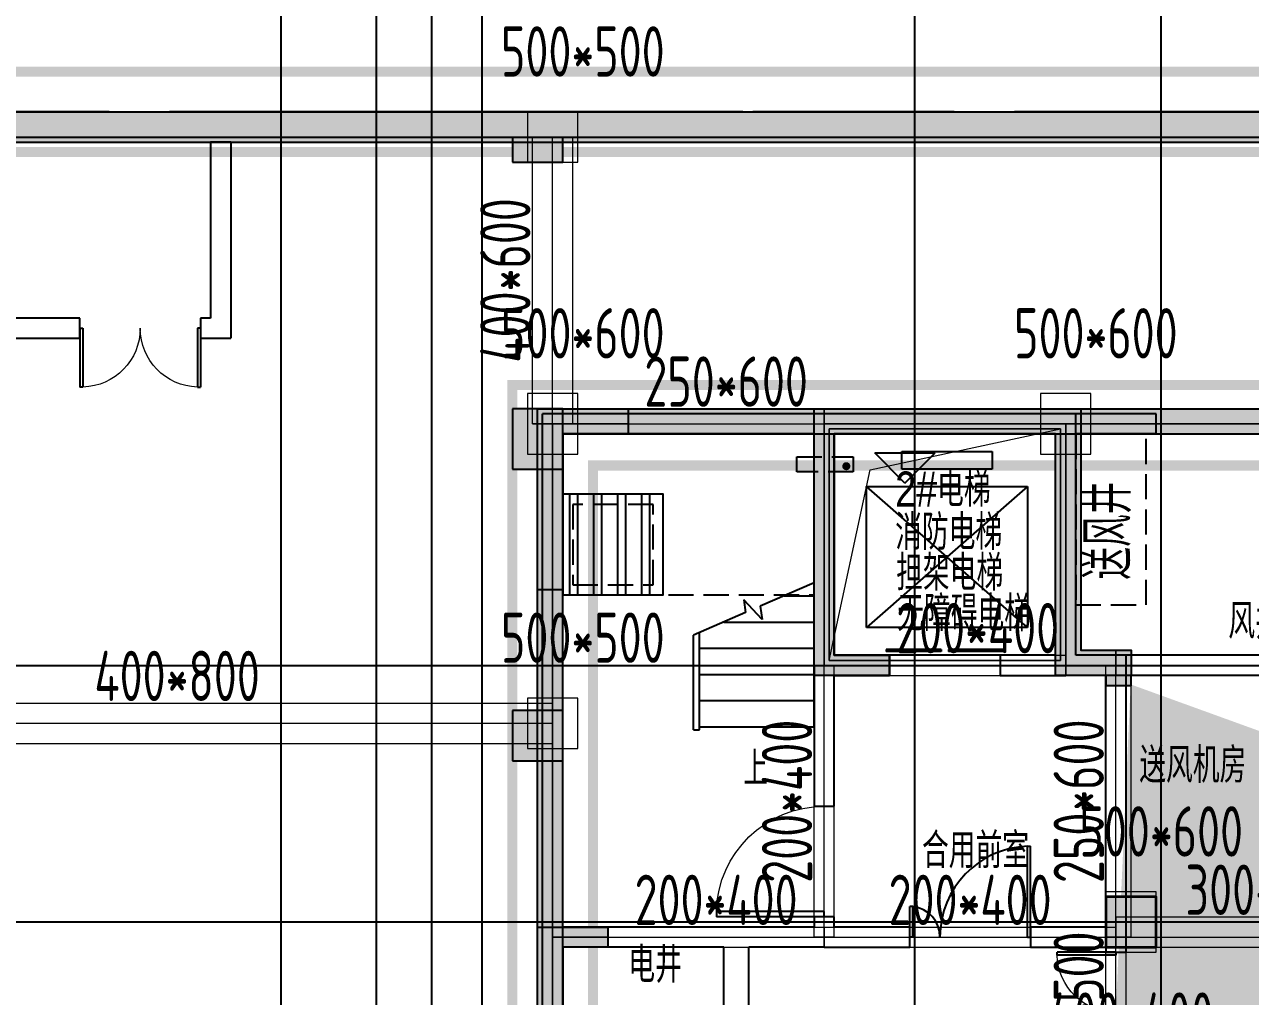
# Model space of a CAD drawing. Extents: x 369444 to 684549, y -549309 to 575337.
# Drawn here: x 486624 to 498811, y 461967 to 471625 of the extents above; entities that cross this region are included whole.
import ezdxf

# ---------------------------------------------------------------- set-up
doc = ezdxf.new("R2010")
doc.units = 0
doc.header["$LTSCALE"] = 1000
doc.header["$MEASUREMENT"] = 0
doc.linetypes.add('__DASH', pattern=[0.35, 0.25, -0.1])
doc.linetypes.add('DASH', pattern=[0.35, 0.25, -0.1])
for name, color, linetype, lineweight, true_color in [('-1-0-1', 7, 'Continuous', 0, 0xc0c0c0), ('-1-1-2', 7, 'Continuous', 0, 0xc0c0c0), ('-2-0-1', 1, 'Continuous', 0, 0xff0000), ('-2-1-2', 9, 'Continuous', 0, 0x808080), ('1-6-1', 7, 'Continuous', 0, 0x55ff55), ('1-6-2', 7, 'Continuous', 0, 0x55ff55), ('11-6-1', 2, 'Continuous', 0, 0xffff00), ('11-6-2', 2, 'Continuous', 0, 0xffff00), ('11-6-5', 2, 'Continuous', 0, 0xffff00), ('12-6-1', 4, 'Continuous', 0, 0x00ffff), ('12-6-2', 4, 'Continuous', 0, 0x00ffff), ('12-6-5', 4, 'Continuous', 0, 0x00ffff), ('22-0-1', 7, 'Continuous', 0, 0x969696), ('22-0-2', 7, 'Continuous', 0, 0x969696)]:
    doc.layers.add(name, color=color, linetype=linetype, lineweight=lineweight, true_color=true_color)
for name, color, linetype in [('A-WALL-HATCH', 8, 'Continuous'), ('COLUMN', 9, 'Continuous'), ('DIM_ELEV', 3, 'Continuous'), ('DIM_IDEN', 3, 'Continuous'), ('DIM_LEAD', 3, 'Continuous'), ('DIM_SYMB', 3, 'Continuous'), ('DOTE', 1, 'Continuous'), ('EVTR', 2, 'Continuous'), ('HS-A-轮廓线-地下室', 3, 'DASH'), ('K-1看线', 123, 'Continuous'), ('PUB_HATCH', 8, 'Continuous'), ('STAIR', 2, 'Continuous'), ('WALL', 9, 'Continuous'), ('WINDOW', 4, 'Continuous'), ('二期轮廓线', 8, 'DASH'), ('填充', 8, 'Continuous'), ('房间名称', 72, 'Continuous'), ('洞口上空图层', 211, 'Continuous'), ('砼墙', 151, 'Continuous'), ('防火分区线', 7, 'Continuous'), ('集水坑图层', 125, 'Continuous')]:
    doc.layers.add(name, color=color, linetype=linetype)
doc.layers.add('柱', color=2, linetype='Continuous', lineweight=35)
doc.styles.add('_TCH_DIM', font='SIMPLEX', dxfattribs={"bigfont": 'GBCBIG'})
doc.styles.add('HNSJY', font='hnsjy-07.shx', dxfattribs={"width": 0.8, "bigfont": 'hnsjy-hz.shx'})
doc.styles.add('yjkcad', font='yjkeng.shx', dxfattribs={"width": 0.7, "height": 250, "bigfont": 'yjkchn.shx'})

# ---------------------------------------------------------------- blocks, each defined once
blk = doc.blocks.new('$DORLIB2D$00000127')
at = {"color": 0}
for points in [[(-0.533, 0.795), (-0.533, 0.69)], [(-0.033, 0.795), (-0.533, 0.795)], [(-0.033, 0.795), (-0.033, 0.69)], [(0.533, 0.795), (0.033, 0.795)], [(0.033, 0.795), (0.033, 0.69)], [(0.533, 0.795), (0.533, 0.69)], [(-0.033, 0.69), (-0.533, 0.69)], [(0.533, 0.69), (0.033, 0.69)], [(0.5, 0.5), (-0.5, 0.5)]]:
    blk.add_lwpolyline(points, dxfattribs=at)
blk = doc.blocks.new('$DorLib2D$00000225')
at = {"color": 0}
for p, q in [((0.475, -0.001), (0.475, 0.752)), ((0.475, 0.752), (0.5, 0.752)), ((0.5, -0.001), (0.5, 0.752)), ((-0.5, 0), (-0.5, 0.252)), ((-0.475, 0.252), (-0.5, 0.252)), ((-0.475, 0), (-0.475, 0.252)), ((-0.475, 0), (-0.5, 0)), ((0.475, -0.001), (0.5, -0.001))]:
    blk.add_line(p, q, dxfattribs=at)
for centre, radius, start, end in [((0.505, -0.002), 0.755, 92.2493, 179.7238), ((-0.501, 0.003), 0.251, 359.7899, 84.0974)]:
    blk.add_arc(centre, radius, start, end, dxfattribs=at)
blk = doc.blocks.new('$DorLib2D$00000001')
for p, q in [((0.45, 0.975), (0.5, 0.975)), ((0.45, 0), (0.45, 0.975)), ((0.5, 0), (0.5, 0.975)), ((0.5, 0), (0.45, 0))]:
    blk.add_line(p, q)
at = {"lineweight": 13}
blk.add_arc((0.475, 0), 0.975, 91.4693, 180, dxfattribs=at)
blk = doc.blocks.new('$DorLib2D$00000002')
for p, q in [((-0.5, 0), (-0.5, 0.4875)), ((-0.475, 0.4875), (-0.5, 0.4875)), ((-0.475, 0), (-0.475, 0.4875)), ((0.475, 0), (0.475, 0.4875)), ((0.475, 0.4875), (0.5, 0.4875)), ((0.5, 0), (0.5, 0.4875)), ((-0.5, 0), (-0.475, 0)), ((0.5, 0), (0.475, 0))]:
    blk.add_line(p, q)
at = {"lineweight": 13}
for centre, start, end in [((-0.4875, 0), 0, 88.53072), ((0.4875, 0), 91.46928, 180)]:
    blk.add_arc(centre, 0.4875, start, end, dxfattribs=at)

msp = doc.modelspace()

# ---------------------------------------------------------------- hatches: boundary and pattern name
at = {"layer": 'A-WALL-HATCH'}
for points in [[(491974.6, 470256.6), (491974.6, 470756.6), (491474.6, 470756.6), (491474.6, 470256.6)], [(491974.6, 467207), (491974.6, 467807), (491474.6, 467807), (491474.6, 467207)], [(491974.6, 464307), (491974.6, 464807), (491474.6, 464807), (491474.6, 464307)], [(497874.7, 462457), (497873.3, 462957), (497373.3, 462957), (497374.7, 462457)]]:
    msp.add_hatch(color=256, dxfattribs=at).paths.add_polyline_path(points)
at = {"layer": 'PUB_HATCH', "linetype": 'ByBlock'}
for points in [[(491474.6, 470507), (491474.6, 470756.6), (491724.6, 470756.6), (491724.6, 470757), (478624.5, 470757), (478874.5, 470507)], [(500174.6, 470507), (500174.6, 470756.6), (500424.6, 470756.6), (500424.6, 470757), (491724.6, 470757), (491724.6, 470756.6), (491974.6, 470756.6), (491974.6, 470507)]]:
    msp.add_hatch(color=256, dxfattribs=at).paths.add_polyline_path(points)
at = {"layer": 'PUB_HATCH'}
for points in [[(484428.7, 470517), (484558.7, 470457), (592974.6, 470457), (593274.6, 470757), (484408.7, 470757)], [(491724.6, 467807), (491974.6, 467557), (500174.6, 467557), (500274.6, 467677), (500174.6, 467807)], [(491774.6, 458427), (491974.6, 458407), (491974.6, 467557), (491724.6, 467807), (491724.6, 458557)]]:
    msp.add_hatch(color=256, dxfattribs=at).paths.add_polyline_path(points)
at = {"layer": '填充'}
h = msp.add_hatch(color=8, dxfattribs=at)
h.dxf.hatch_style = 1
h.paths.add_polyline_path([(507274.5, 462457), (507274.5, 462957), (506774.5, 462957), (506774.5, 462457)], flags=17)
h.paths.add_polyline_path([(500674.5, 462457), (500674.5, 462957), (500174.5, 462957), (500174.5, 462457)], flags=17)
h.paths.add_polyline_path([(497874.5, 462457), (497874.5, 462957), (497374.5, 462957), (497374.5, 462457)], flags=17)
h.paths.add_polyline_path([(510074.5, 462457), (510074.5, 462957), (509524.5, 462957), (509524.5, 462457)], flags=17)
h.paths.add_polyline_path([(509524.5, 460757), (509774.5, 460757), (509774.5, 461157), (509374.5, 461157), (509374.5, 460757)], flags=17)
h.paths.add_polyline_path([(497424.5, 460757), (497574.5, 460757), (497574.5, 461157), (497174.5, 461157), (497174.5, 460757)], flags=17)
h.paths.add_polyline_path([(512274.5, 467357), (510074.5, 467357), (510074.5, 465157), (510624.5, 465157), (510624.5, 464957), (509824.5, 464957), (509824.5, 467607), (512474.5, 467607), (512474.5, 464957), (511724.5, 464957), (511724.5, 465157), (512274.5, 465157)])
h.paths.add_polyline_path([(501674.5, 458107), (501124.5, 458107), (501124.5, 458357), (501674.5, 458357), (502074.5, 458357), (502074.5, 458107), (501924.5, 458107), (501924.5, 455207), (500174.5, 455207), (500174.5, 455457), (501674.5, 455457)])
h.paths.add_polyline_path([(514974.5, 467357), (514324.5, 467357), (514324.5, 467607), (515224.5, 467607), (515224.5, 465807), (514974.5, 465807)])
h.paths.add_polyline_path([(492624.5, 467557), (491974.5, 467557), (491974.5, 466007), (491724.5, 466007), (491724.5, 467807), (492624.5, 467807)])
h.paths.add_polyline_path([(507624.5, 450607), (506774.5, 450607), (506074.5, 450607), (506074.5, 450857), (506524.5, 450857), (506524.5, 454057), (506774.5, 454057), (506774.5, 450857), (507624.5, 450857)])
h.paths.add_polyline_path([(500174.5, 450607), (499324.5, 450607), (499324.5, 450857), (500174.5, 450857), (500174.5, 454057), (500424.5, 454057), (500424.5, 450857), (500874.5, 450857), (500874.5, 450607)])
h.paths.add_polyline_path([(505824.5, 458107), (505274.5, 458107), (505274.5, 455457), (506774.5, 455457), (506774.5, 455207), (505024.5, 455207), (505024.5, 458107), (504874.5, 458107), (504874.5, 458357), (505274.5, 458357), (505824.5, 458357)])
h.paths.add_polyline_path([(521349.5, 458907), (520874.5, 458907), (520874.5, 457157), (520624.5, 457157), (520624.5, 458907), (520524.5, 458907), (520524.5, 459157), (520874.5, 459157), (521349.5, 459157)])
h.paths.add_polyline_path([(517574.5, 450607), (517274.5, 450607), (516874.5, 450607), (516874.5, 450857), (517024.5, 450857), (517024.5, 454457), (517274.5, 454457), (517274.5, 450857), (517574.5, 450857)])
h.paths.add_polyline_path([(514174.5, 450607), (513149.5, 450607), (512374.5, 450607), (512374.5, 450857), (513124.5, 450857), (513124.5, 454557), (513424.5, 454557), (513424.5, 450857), (514174.5, 450857)])
h.paths.add_polyline_path([(489924.5, 456557), (489924.5, 455757), (487824.5, 455757), (487824.5, 456007), (489674.5, 456007), (489674.5, 456557)])
h.paths.add_polyline_path([(497624.5, 465157), (496874.5, 465157), (496874.5, 467557), (494674.5, 467557), (494674.5, 465357), (495224.5, 465357), (495224.5, 465157), (494474.5, 465157), (494474.5, 467807), (497124.5, 467807), (497124.5, 465407), (497624.5, 465407)])
h.paths.add_polyline_path([(509524.5, 458107), (509074.5, 458107), (509074.5, 458357), (509774.5, 458357), (509774.5, 455207), (509524.5, 455207)])
h.paths.add_polyline_path([(497874.5, 458107), (497424.5, 458107), (497424.5, 455207), (497174.5, 455207), (497174.5, 458357), (497874.5, 458357)])
h.paths.add_polyline_path([(489674.5, 450607), (489374.5, 450607), (489374.5, 450857), (489674.5, 450857), (489674.5, 454457), (489924.5, 454457), (489924.5, 450857), (490074.5, 450857), (490074.5, 450607)])
h.paths.add_polyline_path([(486074.5, 458907), (485589.5, 458907), (485589.5, 459157), (486074.5, 459157), (486424.5, 459157), (486424.5, 458907), (486324.5, 458907), (486324.5, 457157), (486074.5, 457157)])
h.paths.add_polyline_path([(523874.5, 449607), (523324.5, 449607), (523324.5, 449857), (523574.5, 449857), (523574.5, 454307), (523874.5, 454307)])
h.paths.add_polyline_path([(483624.5, 449607), (483074.5, 449607), (483074.5, 454307), (483374.5, 454307), (483374.5, 449857), (483624.5, 449857)])
h.paths.add_polyline_path([(515374.5, 458907), (514974.5, 458907), (514974.5, 462457), (514574.5, 462457), (514574.5, 462657), (515224.5, 462657), (515224.5, 459157), (515374.5, 459157)])
h.paths.add_polyline_path([(491974.5, 458907), (491574.5, 458907), (491574.5, 459157), (491724.5, 459157), (491724.5, 462657), (492424.5, 462657), (492424.5, 462457), (491974.5, 462457)])
h.paths.add_polyline_path([(520074.5, 450607), (519374.5, 450607), (519374.5, 450857), (520074.5, 450857), (520074.5, 453757), (520324.5, 453757), (520324.5, 450857), (520324.5, 449857), (520924.5, 449857), (520924.5, 449607), (520074.5, 449607)])
h.paths.add_polyline_path([(493824.5, 460257), (493824.5, 456757), (493524.5, 456757), (493524.5, 460257)])
h.paths.add_polyline_path([(487574.5, 450607), (486874.5, 450607), (486874.5, 449607), (486024.5, 449607), (486024.5, 449857), (486624.5, 449857), (486624.5, 450857), (486624.5, 453757), (486874.5, 453757), (486874.5, 450857), (487574.5, 450857)])
h.paths.add_polyline_path([(513424.5, 460257), (513424.5, 456757), (513124.5, 456757), (513124.5, 460257)])
h.paths.add_polyline_path([(509774.5, 450607), (509424.5, 450607), (509424.5, 450857), (509524.5, 450857), (509524.5, 454057), (509774.5, 454057), (509774.5, 450857), (509974.5, 450857), (509974.5, 450607)])
h.paths.add_polyline_path([(497524.5, 450607), (497174.5, 450607), (496974.5, 450607), (496974.5, 450857), (497174.5, 450857), (497174.5, 454057), (497424.5, 454057), (497424.5, 450857), (497524.5, 450857)])
h.paths.add_polyline_path([(523874.5, 455757), (523174.5, 455757), (523174.5, 456007), (523574.5, 456007), (523574.5, 458907), (523199.5, 458907), (523199.5, 459157), (523874.5, 459157)])
h.paths.add_polyline_path([(483774.5, 455757), (483074.5, 455757), (483074.5, 459157), (483759.5, 459157), (483759.5, 458907), (483374.5, 458907), (483374.5, 456007), (483774.5, 456007)])
h.paths.add_polyline_path([(517024.5, 458907), (516974.5, 458907), (516974.5, 459157), (517274.5, 459157), (517674.5, 459157), (517674.5, 458907), (517274.5, 458907), (517274.5, 458057), (517024.5, 458057)])
h.paths.add_polyline_path([(489974.5, 458907), (489924.5, 458907), (489924.5, 458057), (489674.5, 458057), (489674.5, 458907), (489274.5, 458907), (489274.5, 459157), (489674.5, 459157), (489974.5, 459157)])
h.paths.add_polyline_path([(519124.5, 455757), (517024.5, 455757), (517024.5, 456557), (517274.5, 456557), (517274.5, 456007), (519124.5, 456007)])
edge = h.paths.add_edge_path()
edge.add_line((497374.5, 465157), (497374.5, 465057))
edge.add_line((497374.5, 465057), (497624.5, 465057))
edge.add_line((497624.5, 465057), (497624.5, 465157))
edge.add_line((497424.5, 460757), (497424.5, 460007))
edge.add_line((497424.5, 460007), (495374.5, 460007))
edge.add_line((495374.5, 460007), (495374.5, 460257))
edge.add_line((495374.5, 460257), (497174.5, 460257))
edge.add_line((497174.5, 460257), (497174.5, 460757))
edge.add_line((509774.5, 460757), (509774.5, 460257))
edge.add_line((509774.5, 460257), (511574.5, 460257))
edge.add_line((511574.5, 460257), (511574.5, 460007))
edge.add_line((511574.5, 460007), (509524.5, 460007))
edge.add_line((509524.5, 460007), (509524.5, 460757))
h = msp.add_hatch(color=256, dxfattribs=at)
h.dxf.hatch_style = 1
h.paths.add_polyline_path([(497624.5, 465157), (497374.5, 465157), (497374.5, 465057), (497624.5, 465057)])
at = {"layer": '集水坑图层'}
h = msp.add_hatch(dxfattribs=at)
h.set_pattern_fill('ANSI32', color=256, scale=50, angle=45, style=0)
h.set_pattern_definition([(270, (174863.58, 357404.41), (-238.125, -6e-14), []), (270, (174942.96, 357325.04), (-238.125, -6e-14), [])])
h.paths.add_polyline_path([(491974.5, 465957), (491974.5, 466457), (491974.5, 466957), (492974.5, 466957), (492974.5, 465957)])

# ---------------------------------------------------------------- linework, layer by layer
at = {"layer": '-1-0-1', "color": 0}
for p in [(491874.3, 470507.1, -3600), (491874.3, 467656.9, -3600), (492624.3, 467656.9, -3600), (494574.3, 467656.9, -3600), (496974.3, 467656.9, -3600), (491874.3, 466006.9, -3600), (494574.3, 465256.9, -3600), (495224.3, 465256.9, -3600), (496974.3, 465256.9, -3600), (497474.3, 465256.9, -3600), (491874.3, 464682.2, -3600), (491874.3, 462556.9, -3600), (492424.3, 462556.9, -3600), (494574.3, 462556.9, -3600), (497474.3, 462556.9, -3600)]:
    msp.add_point(p, dxfattribs=at)
at = {"layer": '-1-1-2', "color": 0}
for p, q in [((491874.3, 470507.1, -3600), (491874.3, 470507.1)), ((491874.3, 467656.9, -3600), (491874.3, 467656.9)), ((492624.3, 467656.9, -3600), (492624.3, 467656.9)), ((494574.3, 467656.9, -3600), (494574.3, 467656.9)), ((496974.3, 467656.9, -3600), (496974.3, 467656.9)), ((491874.3, 466006.9, -3600), (491874.3, 466006.9)), ((494574.3, 465256.9, -3600), (494574.3, 465256.9)), ((495224.3, 465256.9, -3600), (495224.3, 465256.9)), ((496974.3, 465256.9, -3600), (496974.3, 465256.9)), ((497474.3, 465256.9, -3600), (497474.3, 465256.9)), ((491874.3, 464682.2, -3600), (491874.3, 464682.2)), ((491874.3, 462556.9, -3600), (491874.3, 462556.9)), ((492424.3, 462556.9, -3600), (492424.3, 462556.9)), ((494574.3, 462556.9, -3600), (494574.3, 462556.9)), ((497474.3, 462556.9, -3600), (497474.3, 462556.9))]:
    msp.add_line(p, q, dxfattribs=at)
at = {"layer": '-2-0-1', "color": 0}
for p, q in [((484408.3, 470507.1, -3600), (491874.3, 470507.1, -3600)), ((491874.3, 467656.9, -3600), (491874.3, 470507.1, -3600)), ((491874.3, 470507.1, -3600), (515074.3, 470507.1, -3600)), ((491874.3, 466006.9, -3600), (491874.3, 467656.9, -3600)), ((491874.3, 467656.9, -3600), (492624.3, 467656.9, -3600)), ((492624.3, 467656.9, -3600), (494574.3, 467656.9, -3600)), ((494574.3, 465256.9, -3600), (494574.3, 467656.9, -3600)), ((494574.3, 467656.9, -3600), (496974.3, 467656.9, -3600)), ((496974.3, 467656.9, -3600), (500474.3, 467656.9, -3600)), ((496974.3, 465256.9, -3600), (496974.3, 467656.9, -3600)), ((491874.3, 464682.2, -3600), (491874.3, 466006.9, -3600)), ((494574.3, 465256.9, -3600), (495224.3, 465256.9, -3600)), ((494574.3, 462556.9, -3600), (494574.3, 465256.9, -3600)), ((495224.3, 465256.9, -3600), (496974.3, 465256.9, -3600)), ((496974.3, 465256.9, -3600), (497474.3, 465256.9, -3600)), ((497474.3, 462556.9, -3600), (497474.3, 465256.9, -3600)), ((484408.3, 464682.2, -3600), (491874.3, 464682.2, -3600)), ((491874.3, 462556.9, -3600), (491874.3, 464682.2, -3600)), ((491874.3, 460556.9, -3600), (491874.3, 462556.9, -3600)), ((491874.3, 462556.9, -3600), (492424.3, 462556.9, -3600)), ((492424.3, 462556.9, -3600), (494574.3, 462556.9, -3600)), ((494574.3, 462556.9, -3600), (497474.3, 462556.9, -3600)), ((497474.3, 461056.9, -3600), (497474.3, 462556.9, -3600)), ((497474.3, 462556.9, -3600), (500474.3, 462556.9, -3600))]:
    msp.add_line(p, q, dxfattribs=at)
at = {"layer": '-2-1-2', "color": 0}
for p, q in [((484408.3, 470507.1), (491874.3, 470507.1)), ((491874.3, 467656.9), (491874.3, 470507.1)), ((491874.3, 470507.1), (515074.3, 470507.1)), ((491874.3, 466006.9), (491874.3, 467656.9)), ((491874.3, 467656.9), (492624.3, 467656.9)), ((492624.3, 467656.9), (494574.3, 467656.9)), ((494574.3, 465256.9), (494574.3, 467656.9)), ((494574.3, 467656.9), (496974.3, 467656.9)), ((496974.3, 467656.9), (500474.3, 467656.9)), ((496974.3, 465256.9), (496974.3, 467656.9)), ((491874.3, 464682.2), (491874.3, 466006.9)), ((494574.3, 465256.9), (495224.3, 465256.9)), ((494574.3, 462556.9), (494574.3, 465256.9)), ((495224.3, 465256.9), (496974.3, 465256.9)), ((496974.3, 465256.9), (497474.3, 465256.9)), ((497474.3, 462556.9), (497474.3, 465256.9)), ((484408.3, 464682.2), (491874.3, 464682.2)), ((491874.3, 462556.9), (491874.3, 464682.2)), ((491874.3, 460556.9), (491874.3, 462556.9)), ((491874.3, 462556.9), (492424.3, 462556.9)), ((492424.3, 462556.9), (494574.3, 462556.9)), ((494574.3, 462556.9), (497474.3, 462556.9)), ((497474.3, 461056.9), (497474.3, 462556.9)), ((497474.3, 462556.9), (500474.3, 462556.9))]:
    msp.add_line(p, q, dxfattribs=at)
at = {"layer": '1-6-1', "color": 0}
for p, q in [((491874.3, 470757.1, -3600), (484408.3, 470757.1, -3600)), ((484408.3, 470757.1), (491874.3, 470757.1)), ((491874.3, 470757.1, -3600), (491874.3, 470757.1)), ((515074.3, 470757.1, -3600), (491874.3, 470757.1, -3600)), ((491874.3, 470757.1), (515074.3, 470757.1)), ((491874.3, 470757.1), (491874.3, 470757.1, -3600)), ((491874.3, 470457.1), (484533.3, 470457.1)), ((484533.3, 470457.1, -3600), (491874.3, 470457.1, -3600)), ((491874.3, 470457.1), (491874.3, 470457.1, -3600)), ((515074.3, 470457.1), (491874.3, 470457.1)), ((491874.3, 470457.1, -3600), (515074.3, 470457.1, -3600)), ((491874.3, 470457.1, -3600), (491874.3, 470457.1)), ((491724.3, 467806.9, -3600), (491724.3, 466006.9, -3600)), ((491724.3, 467806.9), (491724.3, 467806.9, -3600)), ((491724.3, 466006.9), (491724.3, 467806.9)), ((491724.3, 467806.9, -3600), (491724.3, 467806.9)), ((492624.3, 467806.9, -3600), (491724.3, 467806.9, -3600)), ((491724.3, 467806.9), (492624.3, 467806.9)), ((492624.3, 467806.9), (492624.3, 467806.9, -3600)), ((492624.3, 467806.9, -3600), (492624.3, 467806.9)), ((492624.3, 467556.9, -3600), (492624.3, 467806.9, -3600)), ((492624.3, 467806.9), (492624.3, 467556.9)), ((494474.3, 467806.9, -3600), (494474.3, 465156.9, -3600)), ((494474.3, 467806.9), (494474.3, 467806.9, -3600)), ((494474.3, 465156.9), (494474.3, 467806.9)), ((494474.3, 467806.9, -3600), (494474.3, 467806.9)), ((496974.3, 467806.9, -3600), (494474.3, 467806.9, -3600)), ((494474.3, 467806.9), (496974.3, 467806.9)), ((496974.3, 467806.9, -3600), (496974.3, 467806.9)), ((500574.3, 467806.9, -3600), (496974.3, 467806.9, -3600)), ((496974.3, 467806.9), (500574.3, 467806.9)), ((496974.3, 467806.9), (496974.3, 467806.9, -3600)), ((491974.3, 467556.9), (491974.3, 466006.9)), ((491974.3, 467556.9, -3600), (491974.3, 467556.9)), ((491974.3, 466006.9, -3600), (491974.3, 467556.9, -3600)), ((491974.3, 467556.9), (491974.3, 467556.9, -3600)), ((492624.3, 467556.9), (491974.3, 467556.9)), ((491974.3, 467556.9, -3600), (492624.3, 467556.9, -3600)), ((492624.3, 467556.9, -3600), (492624.3, 467556.9)), ((492624.3, 467556.9), (492624.3, 467556.9, -3600)), ((494674.3, 467556.9), (494674.3, 465356.9)), ((494674.3, 467556.9, -3600), (494674.3, 467556.9)), ((494674.3, 465356.9, -3600), (494674.3, 467556.9, -3600)), ((494674.3, 467556.9), (494674.3, 467556.9, -3600)), ((496874.3, 467556.9), (494674.3, 467556.9)), ((494674.3, 467556.9, -3600), (496874.3, 467556.9, -3600)), ((496874.3, 467556.9, -3600), (496874.3, 465156.9, -3600)), ((496874.3, 467556.9), (496874.3, 467556.9, -3600)), ((496874.3, 465156.9), (496874.3, 467556.9)), ((496874.3, 467556.9, -3600), (496874.3, 467556.9)), ((497124.3, 467556.9), (497124.3, 467556.9, -3600)), ((500324.3, 467556.9), (497124.3, 467556.9)), ((497124.3, 467556.9, -3600), (500324.3, 467556.9, -3600)), ((497124.3, 467556.9), (497124.3, 465406.9)), ((497124.3, 467556.9, -3600), (497124.3, 467556.9)), ((497124.3, 465406.9, -3600), (497124.3, 467556.9, -3600)), ((491724.3, 466006.9, -3600), (491724.3, 464682.2, -3600)), ((491724.3, 466006.9), (491724.3, 466006.9, -3600)), ((491724.3, 464682.2), (491724.3, 466006.9)), ((491724.3, 466006.9, -3600), (491724.3, 466006.9)), ((491974.3, 466006.9), (491974.3, 464682.2)), ((491974.3, 466006.9, -3600), (491974.3, 466006.9)), ((491974.3, 464682.2, -3600), (491974.3, 466006.9, -3600)), ((491974.3, 466006.9), (491974.3, 466006.9, -3600)), ((494674.3, 465356.9, -3600), (494674.3, 465356.9)), ((495224.3, 465356.9, -3600), (494674.3, 465356.9, -3600)), ((494674.3, 465356.9), (495224.3, 465356.9)), ((494674.3, 465356.9), (494674.3, 465356.9, -3600)), ((495224.3, 465356.9), (495224.3, 465356.9, -3600)), ((495224.3, 465356.9, -3600), (495224.3, 465356.9)), ((495224.3, 465156.9, -3600), (495224.3, 465356.9, -3600)), ((495224.3, 465356.9), (495224.3, 465156.9)), ((497124.3, 465406.9), (497124.3, 465406.9, -3600)), ((497124.3, 465406.9, -3600), (497124.3, 465406.9)), ((497474.3, 465406.9, -3600), (497124.3, 465406.9, -3600)), ((497124.3, 465406.9), (497474.3, 465406.9)), ((497474.3, 465406.9), (497474.3, 465406.9, -3600)), ((497474.3, 465406.9, -3600), (497474.3, 465406.9)), ((497474.3, 465156.9, -3600), (497474.3, 465406.9, -3600)), ((497474.3, 465406.9), (497474.3, 465156.9)), ((494474.3, 465156.9), (494474.3, 465156.9, -3600)), ((495224.3, 465156.9), (494474.3, 465156.9)), ((494474.3, 465156.9, -3600), (495224.3, 465156.9, -3600)), ((494474.3, 465156.9, -3600), (494474.3, 465156.9)), ((495224.3, 465156.9, -3600), (495224.3, 465156.9)), ((495224.3, 465156.9), (495224.3, 465156.9, -3600)), ((496874.3, 465156.9, -3600), (496874.3, 465156.9)), ((496874.3, 465156.9), (496874.3, 465156.9, -3600)), ((497474.3, 465156.9), (496874.3, 465156.9)), ((496874.3, 465156.9, -3600), (497474.3, 465156.9, -3600)), ((497474.3, 465156.9, -3600), (497474.3, 465156.9)), ((497474.3, 465156.9), (497474.3, 465156.9, -3600)), ((491724.3, 464682.2, -3600), (491724.3, 462556.9, -3600)), ((491724.3, 464682.2), (491724.3, 464682.2, -3600)), ((491724.3, 462556.9), (491724.3, 464682.2)), ((491724.3, 464682.2, -3600), (491724.3, 464682.2)), ((491974.3, 464682.2), (491974.3, 462656.9)), ((491974.3, 464682.2, -3600), (491974.3, 464682.2)), ((491974.3, 462656.9, -3600), (491974.3, 464682.2, -3600)), ((491974.3, 464682.2), (491974.3, 464682.2, -3600)), ((491974.3, 462656.9), (491974.3, 462656.9, -3600)), ((491974.3, 462656.9, -3600), (491974.3, 462656.9)), ((492424.3, 462656.9, -3600), (491974.3, 462656.9, -3600)), ((491974.3, 462656.9), (492424.3, 462656.9)), ((492424.3, 462656.9), (492424.3, 462656.9, -3600)), ((492424.3, 462656.9, -3600), (492424.3, 462656.9)), ((492424.3, 462456.9, -3600), (492424.3, 462656.9, -3600)), ((492424.3, 462656.9), (492424.3, 462456.9)), ((491724.3, 462556.9, -3600), (491724.3, 462556.9)), ((491724.3, 462556.9, -3600), (491724.3, 460556.9, -3600)), ((491724.3, 462556.9), (491724.3, 462556.9, -3600)), ((491724.3, 460556.9), (491724.3, 462556.9)), ((491974.3, 462456.9), (491974.3, 460556.9)), ((491974.3, 462456.9, -3600), (491974.3, 462456.9)), ((491974.3, 460556.9, -3600), (491974.3, 462456.9, -3600)), ((491974.3, 462456.9), (491974.3, 462456.9, -3600)), ((492424.3, 462456.9), (491974.3, 462456.9)), ((491974.3, 462456.9, -3600), (492424.3, 462456.9, -3600)), ((492424.3, 462456.9, -3600), (492424.3, 462456.9)), ((492424.3, 462456.9), (492424.3, 462456.9, -3600))]:
    msp.add_line(p, q, dxfattribs=at)
at = {"layer": '1-6-2', "color": 0}
for p, q in [((491874.3, 470507.1), (484408.3, 470507.1)), ((484408.3, 470507.1, -3600), (491874.3, 470507.1, -3600)), ((491874.3, 470507.1), (491874.3, 470507.1, -3600)), ((515074.3, 470507.1), (491874.3, 470507.1)), ((491874.3, 470507.1, -3600), (515074.3, 470507.1, -3600)), ((491874.3, 470507.1, -3600), (491874.3, 470507.1)), ((491874.3, 467656.9), (491874.3, 466006.9)), ((491874.3, 467656.9, -3600), (491874.3, 467656.9)), ((491874.3, 466006.9, -3600), (491874.3, 467656.9, -3600)), ((491874.3, 467656.9), (491874.3, 467656.9, -3600)), ((492624.3, 467656.9), (491874.3, 467656.9)), ((491874.3, 467656.9, -3600), (492624.3, 467656.9, -3600)), ((492624.3, 467656.9, -3600), (492624.3, 467656.9)), ((494574.3, 467656.9), (494574.3, 465256.9)), ((494574.3, 467656.9, -3600), (494574.3, 467656.9)), ((494574.3, 465256.9, -3600), (494574.3, 467656.9, -3600)), ((494574.3, 467656.9), (494574.3, 467656.9, -3600)), ((496974.3, 467656.9), (494574.3, 467656.9)), ((494574.3, 467656.9, -3600), (496974.3, 467656.9, -3600)), ((496974.3, 467656.9), (496974.3, 467656.9, -3600)), ((500474.3, 467656.9), (496974.3, 467656.9)), ((496974.3, 467656.9, -3600), (500474.3, 467656.9, -3600)), ((496974.3, 467656.9), (496974.3, 465256.9)), ((496974.3, 467656.9, -3600), (496974.3, 467656.9)), ((496974.3, 465256.9, -3600), (496974.3, 467656.9, -3600)), ((496974.3, 467656.9, -3600), (496974.3, 467656.9)), ((491874.3, 466006.9), (491874.3, 464682.2)), ((491874.3, 466006.9, -3600), (491874.3, 466006.9)), ((491874.3, 464682.2, -3600), (491874.3, 466006.9, -3600)), ((491874.3, 466006.9), (491874.3, 466006.9, -3600)), ((494574.3, 465256.9), (494574.3, 465256.9, -3600)), ((495224.3, 465256.9), (494574.3, 465256.9)), ((494574.3, 465256.9, -3600), (495224.3, 465256.9, -3600)), ((494574.3, 465256.9), (494574.3, 465256.9, -3600)), ((495224.3, 465256.9, -3600), (495224.3, 465256.9)), ((496974.3, 465256.9), (496974.3, 465256.9, -3600)), ((496974.3, 465256.9), (496974.3, 465256.9, -3600)), ((497474.3, 465256.9), (496974.3, 465256.9)), ((496974.3, 465256.9, -3600), (497474.3, 465256.9, -3600)), ((497474.3, 465256.9, -3600), (497474.3, 465256.9)), ((491874.3, 464682.2), (491874.3, 462556.9)), ((491874.3, 464682.2, -3600), (491874.3, 464682.2)), ((491874.3, 462556.9, -3600), (491874.3, 464682.2, -3600)), ((491874.3, 464682.2), (491874.3, 464682.2, -3600)), ((491874.3, 462556.9), (491874.3, 462556.9, -3600)), ((491874.3, 462556.9), (491874.3, 460556.9)), ((491874.3, 462556.9, -3600), (491874.3, 462556.9)), ((491874.3, 460556.9, -3600), (491874.3, 462556.9, -3600)), ((491874.3, 462556.9), (491874.3, 462556.9, -3600)), ((492424.3, 462556.9), (491874.3, 462556.9)), ((491874.3, 462556.9, -3600), (492424.3, 462556.9, -3600)), ((492424.3, 462556.9, -3600), (492424.3, 462556.9))]:
    msp.add_line(p, q, dxfattribs=at)
at = {"layer": '11-6-1', "color": 0}
for p, q in [((491624.3, 470757.1), (491624.3, 470257.1)), ((492124.3, 470757.1), (491624.3, 470757.1)), ((491624.3, 470757.1, -3600), (491624.3, 470257.1, -3600)), ((492124.3, 470757.1, -3600), (491624.3, 470757.1, -3600)), ((491624.3, 470757.1, -3600), (491624.3, 470757.1)), ((492124.3, 470257.1), (492124.3, 470757.1)), ((492124.3, 470257.1, -3600), (492124.3, 470757.1, -3600)), ((492124.3, 470757.1, -3600), (492124.3, 470757.1)), ((491624.3, 470257.1), (492124.3, 470257.1)), ((491624.3, 470257.1, -3600), (492124.3, 470257.1, -3600)), ((491624.3, 470257.1, -3600), (491624.3, 470257.1)), ((492124.3, 470257.1, -3600), (492124.3, 470257.1)), ((491624.3, 467956.9), (491624.3, 467356.9)), ((492124.3, 467956.9), (491624.3, 467956.9)), ((491624.3, 467956.9, -3600), (491624.3, 467356.9, -3600)), ((492124.3, 467956.9, -3600), (491624.3, 467956.9, -3600)), ((491624.3, 467956.9, -3600), (491624.3, 467956.9)), ((492124.3, 467356.9), (492124.3, 467956.9)), ((492124.3, 467356.9, -3600), (492124.3, 467956.9, -3600)), ((492124.3, 467956.9, -3600), (492124.3, 467956.9)), ((496724.3, 467956.9), (496724.3, 467356.9)), ((497224.3, 467956.9), (496724.3, 467956.9)), ((496724.3, 467956.9, -3600), (496724.3, 467356.9, -3600)), ((497224.3, 467956.9, -3600), (496724.3, 467956.9, -3600)), ((496724.3, 467956.9, -3600), (496724.3, 467956.9)), ((497224.3, 467356.9), (497224.3, 467956.9)), ((497224.3, 467356.9, -3600), (497224.3, 467956.9, -3600)), ((497224.3, 467956.9, -3600), (497224.3, 467956.9)), ((491624.3, 467356.9), (492124.3, 467356.9)), ((491624.3, 467356.9, -3600), (492124.3, 467356.9, -3600)), ((491624.3, 467356.9, -3600), (491624.3, 467356.9)), ((492124.3, 467356.9, -3600), (492124.3, 467356.9)), ((496724.3, 467356.9), (497224.3, 467356.9)), ((496724.3, 467356.9, -3600), (497224.3, 467356.9, -3600)), ((496724.3, 467356.9, -3600), (496724.3, 467356.9)), ((497224.3, 467356.9, -3600), (497224.3, 467356.9)), ((491624.3, 464932.2, -5100), (491624.3, 464432.2, -5100)), ((492124.3, 464932.2, -5100), (491624.3, 464932.2, -5100)), ((491624.3, 464932.2, -8700), (491624.3, 464432.2, -8700)), ((492124.3, 464932.2, -8700), (491624.3, 464932.2, -8700)), ((491624.3, 464932.2, -8700), (491624.3, 464932.2, -5100)), ((492124.3, 464432.2, -5100), (492124.3, 464932.2, -5100)), ((492124.3, 464432.2, -8700), (492124.3, 464932.2, -8700)), ((492124.3, 464932.2, -8700), (492124.3, 464932.2, -5100)), ((491624.3, 464432.2, -5100), (492124.3, 464432.2, -5100)), ((491624.3, 464432.2, -8700), (492124.3, 464432.2, -8700)), ((491624.3, 464432.2, -8700), (491624.3, 464432.2, -5100)), ((492124.3, 464432.2, -8700), (492124.3, 464432.2, -5100)), ((497374.3, 463006.9), (497374.3, 462406.9)), ((497874.3, 463006.9), (497374.3, 463006.9)), ((497374.3, 463006.9, -3600), (497374.3, 462406.9, -3600)), ((497874.3, 463006.9, -3600), (497374.3, 463006.9, -3600)), ((497374.3, 463006.9, -3600), (497374.3, 463006.9)), ((497874.3, 462406.9), (497874.3, 463006.9)), ((497874.3, 462406.9, -3600), (497874.3, 463006.9, -3600)), ((497874.3, 463006.9, -3600), (497874.3, 463006.9)), ((497374.3, 462406.9), (497874.3, 462406.9)), ((497374.3, 462406.9, -3600), (497874.3, 462406.9, -3600)), ((497374.3, 462406.9, -3600), (497374.3, 462406.9)), ((497874.3, 462406.9, -3600), (497874.3, 462406.9))]:
    msp.add_line(p, q, dxfattribs=at)
at = {"layer": '11-6-2', "color": 0}
for p, q in [((491874.3, 470507.1, -3600), (491874.3, 470507.1)), ((491874.3, 467656.9, -3600), (491874.3, 467656.9)), ((496974.3, 467656.9, -3600), (496974.3, 467656.9)), ((491874.3, 464682.2, -8700), (491874.3, 464682.2, -5100)), ((497474.3, 462556.9, -3600), (497474.3, 462556.9))]:
    msp.add_line(p, q, dxfattribs=at)
at = {"layer": '12-6-1', "color": 0}
for p, q in [((491674.3, 470507.1), (492074.3, 470507.1)), ((491674.3, 470507.1, -600), (491674.3, 470507.1)), ((492074.3, 470507.1, -600), (491674.3, 470507.1, -600)), ((491674.3, 467656.9), (491674.3, 470507.1)), ((491674.3, 467656.9, -600), (491674.3, 470507.1, -600)), ((492074.3, 470507.1), (492074.3, 470507.1, -600)), ((492074.3, 467656.9), (492074.3, 470507.1)), ((492074.3, 467656.9, -600), (492074.3, 470507.1, -600)), ((492624.3, 467806.9), (492624.3, 467556.9)), ((492624.3, 467806.9, -600), (492624.3, 467806.9)), ((492624.3, 467556.9, -600), (492624.3, 467806.9, -600)), ((492624.3, 467806.9), (494574.3, 467806.9)), ((492624.3, 467806.9, -600), (494574.3, 467806.9, -600)), ((494574.3, 467806.9), (494574.3, 467556.9)), ((494574.3, 467806.9, -600), (494574.3, 467806.9)), ((494574.3, 467556.9, -600), (494574.3, 467806.9, -600)), ((491674.3, 467656.9), (492074.3, 467656.9)), ((491674.3, 467656.9, -600), (491674.3, 467656.9)), ((492074.3, 467656.9, -600), (491674.3, 467656.9, -600)), ((492074.3, 467656.9), (492074.3, 467656.9, -600)), ((492624.3, 467556.9), (492624.3, 467556.9, -600)), ((492624.3, 467556.9), (494574.3, 467556.9)), ((492624.3, 467556.9, -600), (494574.3, 467556.9, -600)), ((494574.3, 467556.9), (494574.3, 467556.9, -600)), ((495224.3, 465356.9), (495224.3, 465156.9)), ((495224.3, 465356.9, -400), (495224.3, 465356.9)), ((495224.3, 465156.9, -400), (495224.3, 465356.9, -400)), ((495224.3, 465356.9), (496974.3, 465356.9)), ((495224.3, 465356.9, -400), (496974.3, 465356.9, -400)), ((496974.3, 465356.9), (496974.3, 465156.9)), ((496974.3, 465356.9, -400), (496974.3, 465356.9)), ((496974.3, 465156.9, -400), (496974.3, 465356.9, -400)), ((494474.3, 465256.9), (494674.3, 465256.9)), ((494474.3, 465256.9, -400), (494474.3, 465256.9)), ((494674.3, 465256.9, -400), (494474.3, 465256.9, -400)), ((494474.3, 462556.9), (494474.3, 465256.9)), ((494474.3, 462556.9, -400), (494474.3, 465256.9, -400)), ((494674.3, 465256.9), (494674.3, 465256.9, -400)), ((494674.3, 462556.9), (494674.3, 465256.9)), ((494674.3, 462556.9, -400), (494674.3, 465256.9, -400)), ((497374.3, 465256.9), (497624.3, 465256.9)), ((497374.3, 465256.9, -600), (497374.3, 465256.9)), ((497624.3, 465256.9, -600), (497374.3, 465256.9, -600)), ((497374.3, 462556.9), (497374.3, 465256.9)), ((497374.3, 462556.9, -600), (497374.3, 465256.9, -600)), ((497624.3, 465256.9), (497624.3, 465256.9, -600)), ((497624.3, 462556.9), (497624.3, 465256.9)), ((497624.3, 462556.9, -600), (497624.3, 465256.9, -600)), ((495224.3, 465156.9), (495224.3, 465156.9, -400)), ((495224.3, 465156.9), (496974.3, 465156.9)), ((495224.3, 465156.9, -400), (496974.3, 465156.9, -400)), ((496974.3, 465156.9), (496974.3, 465156.9, -400)), ((484408.3, 464882.2), (491874.3, 464882.2)), ((484408.3, 464882.2, -800), (491874.3, 464882.2, -800)), ((491874.3, 464882.2), (491874.3, 464482.2)), ((491874.3, 464882.2, -800), (491874.3, 464882.2)), ((491874.3, 464482.2, -800), (491874.3, 464882.2, -800)), ((484408.3, 464482.2), (491874.3, 464482.2)), ((484408.3, 464482.2, -800), (491874.3, 464482.2, -800)), ((491874.3, 464482.2), (491874.3, 464482.2, -800)), ((497474.3, 462756.9), (497474.3, 462456.9)), ((497474.3, 462756.9, -600), (497474.3, 462756.9)), ((497474.3, 462456.9, -600), (497474.3, 462756.9, -600)), ((497474.3, 462756.9), (500474.3, 462756.9)), ((497474.3, 462756.9, -600), (500474.3, 462756.9, -600)), ((492424.3, 462656.9), (492424.3, 462456.9)), ((492424.3, 462656.9, -400), (492424.3, 462656.9)), ((492424.3, 462456.9, -400), (492424.3, 462656.9, -400)), ((492424.3, 462656.9), (494574.3, 462656.9)), ((492424.3, 462656.9, -400), (494574.3, 462656.9, -400)), ((494574.3, 462656.9), (494574.3, 462456.9)), ((494574.3, 462656.9, -400), (494574.3, 462656.9)), ((494574.3, 462456.9, -400), (494574.3, 462656.9, -400)), ((494574.3, 462656.9), (497474.3, 462656.9)), ((494574.3, 462656.9, -400), (497474.3, 462656.9, -400)), ((494574.3, 462656.9), (494574.3, 462456.9)), ((494574.3, 462656.9, -400), (494574.3, 462656.9)), ((494574.3, 462456.9, -400), (494574.3, 462656.9, -400)), ((497474.3, 462656.9), (497474.3, 462456.9)), ((497474.3, 462656.9, -400), (497474.3, 462656.9)), ((497474.3, 462456.9, -400), (497474.3, 462656.9, -400)), ((494474.3, 462556.9), (494674.3, 462556.9)), ((494474.3, 462556.9, -400), (494474.3, 462556.9)), ((494674.3, 462556.9, -400), (494474.3, 462556.9, -400)), ((494674.3, 462556.9), (494674.3, 462556.9, -400)), ((497374.3, 462556.9), (497574.3, 462556.9)), ((497374.3, 462556.9, -500), (497374.3, 462556.9)), ((497574.3, 462556.9, -500), (497374.3, 462556.9, -500)), ((497374.3, 461056.9), (497374.3, 462556.9)), ((497374.3, 461056.9, -500), (497374.3, 462556.9, -500)), ((497374.3, 462556.9), (497624.3, 462556.9)), ((497374.3, 462556.9, -600), (497374.3, 462556.9)), ((497624.3, 462556.9, -600), (497374.3, 462556.9, -600)), ((497574.3, 462556.9), (497574.3, 462556.9, -500)), ((497574.3, 461056.9), (497574.3, 462556.9)), ((497574.3, 461056.9, -500), (497574.3, 462556.9, -500)), ((497624.3, 462556.9), (497624.3, 462556.9, -600)), ((492424.3, 462456.9), (492424.3, 462456.9, -400)), ((492424.3, 462456.9), (494574.3, 462456.9)), ((492424.3, 462456.9, -400), (494574.3, 462456.9, -400)), ((494574.3, 462456.9), (494574.3, 462456.9, -400)), ((494574.3, 462456.9), (497474.3, 462456.9)), ((494574.3, 462456.9, -400), (497474.3, 462456.9, -400)), ((494574.3, 462456.9), (494574.3, 462456.9, -400)), ((497474.3, 462456.9), (497474.3, 462456.9, -400)), ((497474.3, 462456.9), (497474.3, 462456.9, -600)), ((497474.3, 462456.9), (500474.3, 462456.9)), ((497474.3, 462456.9, -600), (500474.3, 462456.9, -600))]:
    msp.add_line(p, q, dxfattribs=at)
at = {"layer": '12-6-2', "color": 0}
for p, q in [((491874.3, 467656.9), (491874.3, 470507.1)), ((492624.3, 467656.9), (494574.3, 467656.9)), ((494574.3, 462556.9), (494574.3, 465256.9)), ((495224.3, 465256.9), (496974.3, 465256.9)), ((497474.3, 462556.9), (497474.3, 465256.9)), ((484408.3, 464682.2), (491874.3, 464682.2)), ((492424.3, 462556.9), (494574.3, 462556.9)), ((494574.3, 462556.9), (497474.3, 462556.9)), ((497474.3, 461056.9), (497474.3, 462556.9)), ((497474.3, 462556.9), (500474.3, 462556.9))]:
    msp.add_line(p, q, dxfattribs=at)
at = {"layer": '22-0-1', "color": 0}
for p, q in [((494624.3, 467606.9, -120), (496924.3, 467606.9, -120)), ((494624.3, 467606.9), (494624.3, 467606.9, -120)), ((496924.3, 467606.9), (494624.3, 467606.9)), ((494624.3, 467606.9, -120), (494624.3, 467606.9)), ((494624.3, 465306.9, -120), (494624.3, 467606.9, -120)), ((494624.3, 467606.9), (494624.3, 465306.9)), ((496924.3, 467606.9, -120), (494624.3, 467606.9, -120)), ((494624.3, 467606.9, -120), (494624.3, 465306.9, -120)), ((496924.3, 467606.9, -120), (494624.3, 467606.9, -120)), ((494624.3, 467606.9, -120), (494624.3, 465306.9, -120)), ((494624.3, 467606.4, -120), (494624.3, 465306.4, -120)), ((496924.3, 467606.4, -120), (494624.3, 467606.4, -120)), ((495030.3, 467199.4, -120), (496924.3, 467606.4, -120)), ((496924.3, 467606.9, -120), (496924.3, 467606.9)), ((496924.3, 467606.9, -120), (496924.3, 465306.9, -120)), ((496924.3, 467606.9), (496924.3, 467606.9, -120)), ((496924.3, 465306.9), (496924.3, 467606.9)), ((496924.3, 465306.9, -120), (496924.3, 467606.9, -120)), ((496924.3, 465306.9, -120), (496924.3, 467606.9, -120)), ((494624.3, 465306.4, -120), (495030.3, 467199.4, -120)), ((494624.3, 465306.9, -120), (494624.3, 465306.9)), ((496924.3, 465306.9, -120), (494624.3, 465306.9, -120)), ((494624.3, 465306.9), (496924.3, 465306.9)), ((494624.3, 465306.9), (494624.3, 465306.9, -120)), ((494624.3, 465306.9, -120), (496924.3, 465306.9, -120)), ((494624.3, 465306.9, -120), (496924.3, 465306.9, -120)), ((496924.3, 465306.9, -120), (496924.3, 465306.9)), ((496924.3, 465306.9), (496924.3, 465306.9, -120))]:
    msp.add_line(p, q, dxfattribs=at)
at = {"layer": '22-0-2', "color": 0}
for p, q in [((496924.3, 467606.9, -120), (494624.3, 467606.9, -120)), ((494624.3, 467606.9, -120), (494624.3, 465306.9, -120)), ((496924.3, 465306.9, -120), (496924.3, 467606.9, -120)), ((494624.3, 465306.9, -120), (496924.3, 465306.9, -120))]:
    msp.add_line(p, q, dxfattribs=at)
at = {"layer": 'COLUMN', "color": 8}
for p, q in [((491474.6, 470507), (491474.6, 470256.6)), ((491974.6, 470256.6), (491974.6, 470507)), ((491474.6, 470256.6), (491974.6, 470256.6)), ((491974.6, 467807), (491474.6, 467807)), ((491474.6, 467807), (491474.6, 467207)), ((491974.6, 467207), (491974.6, 467807)), ((491474.6, 467207), (491974.6, 467207)), ((491974.6, 464807), (491474.6, 464807)), ((491474.6, 464807), (491474.6, 464307)), ((491974.6, 464307), (491974.6, 464807)), ((491474.6, 464307), (491974.6, 464307)), ((497873.3, 462957), (497373.3, 462957)), ((497373.3, 462957), (497374.7, 462457)), ((497874.7, 462457), (497873.3, 462957)), ((497374.7, 462457), (497874.7, 462457))]:
    msp.add_line(p, q, dxfattribs=at)
at = {"layer": 'DIM_ELEV'}
for p, q in [((495376.8, 467068.7), (495076.8, 467368.7)), ((495076.8, 467368.7), (495676.8, 467368.7)), ((495376.8, 467068.7), (495676.8, 467368.7))]:
    msp.add_line(p, q, dxfattribs=at)
at = {"layer": 'DIM_IDEN'}
msp.add_circle((492305.1, 466261.6), 0, dxfattribs=at)
at = {"layer": 'DIM_LEAD', "const_width": 40}
msp.add_lwpolyline([(494793.6, 467215.9, 1), (494793.6, 467255.9, 1)], format="xyb", close=True, dxfattribs=at)
at = {"layer": 'DIM_SYMB', "elevation": 0}
msp.add_lwpolyline([(493874.5, 464517, 0, 0, 0), (493874.5, 465387, 80, 0, 0), (493874.5, 465687, 0, 0, 0)], format="xyseb", dxfattribs=at)
at = {"layer": 'DOTE', "color": 8}
for p, q in [((489174.5, 59364.2), (489174.5, 476704.8)), ((490124.5, 59364.2), (490124.5, 476704.8)), ((490674.5, 59364.2), (490674.5, 476704.8)), ((491174.5, 59364.2), (491174.5, 476704.8)), ((495474.5, 261807), (495474.5, 476704.8)), ((497924.5, 59364.2), (497924.5, 476704.8))]:
    msp.add_line(p, q, dxfattribs=at)
at = {"layer": 'DOTE', "color": 8, "lineweight": -2}
for p, q in [((377844.4, 470507), (624570.9, 470507)), ((377844.4, 465257), (624570.9, 465257)), ((377844.4, 462707), (624570.9, 462707))]:
    msp.add_line(p, q, dxfattribs=at)
at = {"layer": 'EVTR'}
for p, q in [((495344.5, 467383.1, 0), (496244.5, 467383.1, 0)), ((495344.5, 467208.1, 0), (495344.5, 467383.1, 0)), ((496244.5, 467383.1, 0), (496244.5, 467208.1, 0)), ((496244.5, 467208.1, 0), (495344.5, 467208.1, 0)), ((496594.5, 465633.1, 0), (494994.5, 467033.1, 0)), ((496594.5, 467033.1, 0), (494994.5, 465633.1, 0)), ((494994.5, 467033.1, 0), (496594.5, 467033.1, 0)), ((494994.5, 465633.1, 0), (494994.5, 467033.1, 0)), ((496594.5, 467033.1, 0), (496594.5, 465633.1, 0)), ((496594.5, 465633.1, 0), (494994.5, 465633.1, 0))]:
    msp.add_line(p, q, dxfattribs=at)
at = {"layer": 'HS-A-轮廓线-地下室', "lineweight": -2, "ltscale": 8}
msp.add_lwpolyline([(592974.5, 470757), (537864.5, 470756.9), (478574.5, 470756.9), (478574.5, 455557), (459624.8, 455556.9)], dxfattribs=at)
at = {"layer": 'K-1看线', "linetype": 'DASH', "elevation": 0}
msp.add_lwpolyline([(494862.6, 467329.4), (494862.6, 467179.4), (494301, 467179.4), (494301, 467329.4)], close=True, dxfattribs=at)
at = {"layer": 'STAIR'}
for p, q in [((494474.5, 466077), (493938.6, 465844.8)), ((494474.5, 464647), (494474.5, 466077)), ((494174.5, 465947), (494474.5, 465947)), ((493958.4, 465711.2), (493773.5, 465906.6)), ((493773.5, 465906.6), (493792, 465781.3)), ((493938.6, 465844.8), (493958.4, 465711.2)), ((493792, 465781.3), (493274.5, 465557)), ((493574.5, 465687), (494474.5, 465687)), ((493274.5, 464647), (493274.5, 465557)), ((493274.5, 464617), (493274.5, 465557)), ((493334.5, 464617), (493334.5, 465583)), ((493334.5, 465427), (494474.5, 465427)), ((493334.5, 465167), (494474.5, 465167)), ((493334.5, 464907), (494474.5, 464907)), ((493274.5, 464617), (493334.5, 464617)), ((493334.5, 464647), (494474.5, 464647))]:
    msp.add_line(p, q, dxfattribs=at)
at = {"layer": 'WALL', "linetype": 'ByBlock'}
for p, q in [((478624.5, 470757), (491724.6, 470757)), ((491724.6, 470757), (500424.6, 470757)), ((478874.5, 470507), (491474.6, 470507)), ((491974.6, 470507), (500174.6, 470507))]:
    msp.add_line(p, q, dxfattribs=at)
at = {"layer": 'WALL'}
for p, q in [((484408.7, 470757), (593274.6, 470757)), ((484558.7, 470457), (592974.6, 470457)), ((488474.6, 470457), (488474.6, 468707)), ((488674.6, 470457), (488474.6, 470457)), ((488674.6, 470457), (488674.6, 468507)), ((487174.6, 468707), (484558.7, 468707)), ((487174.6, 468507), (487174.6, 468707)), ((488474.6, 468707), (488374.6, 468707)), ((488374.6, 468707), (488374.6, 468507)), ((484558.7, 468507), (487174.6, 468507)), ((488374.6, 468507), (488674.6, 468507)), ((491724.6, 467807), (500174.6, 467807)), ((491724.6, 458557), (491724.6, 467807)), ((494574.5, 467757), (491774.5, 467757)), ((491774.5, 462557), (491774.5, 467757)), ((497074.5, 467757), (494574.5, 467757)), ((497874.5, 467757), (497074.5, 467757)), ((497074.5, 467557), (497074.5, 467757)), ((497074.5, 465357), (497074.5, 467757)), ((497874.5, 467557), (497874.5, 467757)), ((494474.5, 467557), (491974.5, 467557)), ((491974.5, 462657), (491974.5, 467557)), ((491974.6, 467557), (500174.6, 467557)), ((491974.6, 458407), (491974.6, 467557)), ((494474.5, 465257), (494474.5, 467557)), ((496874.5, 467557), (494674.5, 467557)), ((494674.5, 465357), (494674.5, 467557)), ((496874.5, 465357), (496874.5, 467557)), ((497874.5, 467557), (497074.5, 467557)), ((495224.5, 465357), (494674.5, 465357)), ((495224.5, 465157), (495224.5, 465357)), ((496874.5, 465357), (496324.5, 465357)), ((496324.5, 465357), (496324.5, 465157)), ((497574.5, 465357), (497074.5, 465357)), ((497574.5, 462557), (497574.5, 465357)), ((500274.5, 465357), (497574.5, 465357)), ((497574.5, 465157), (497574.5, 465357)), ((494474.5, 465257), (494474.5, 463857)), ((494674.5, 465157), (495224.5, 465157)), ((494674.5, 463857), (494674.5, 465157)), ((496324.5, 465157), (496974.5, 465157)), ((497374.5, 465157), (496974.5, 465157)), ((497374.5, 462657), (497374.5, 465157)), ((500274.5, 465157), (497574.5, 465157)), ((494474.5, 463857), (494674.5, 463857)), ((494674.5, 462757), (494474.5, 462757)), ((494474.5, 462757), (494474.5, 462657)), ((494674.5, 462657), (494674.5, 462757)), ((493674.5, 462657), (491974.5, 462657)), ((494474.5, 462657), (493674.5, 462657)), ((495424.5, 462657), (494674.5, 462657)), ((495424.5, 462457), (495424.5, 462657)), ((497374.5, 462657), (496624.5, 462657)), ((496624.5, 462657), (496624.5, 462457)), ((491774.5, 461757), (491774.5, 462557)), ((497574.5, 462407), (497574.5, 462557)), ((493574.5, 462457), (491974.5, 462457)), ((491974.5, 461757), (491974.5, 462457)), ((493574.5, 461757), (493574.5, 462457)), ((493824.5, 461657), (493824.5, 462457)), ((494574.5, 462457), (493824.5, 462457)), ((494574.5, 462457), (495424.5, 462457)), ((496624.5, 462457), (497374.5, 462457)), ((497374.5, 462457), (497374.5, 462407)), ((497374.5, 462407), (497574.5, 462407))]:
    msp.add_line(p, q, dxfattribs=at)
at = {"layer": '二期轮廓线', "ltscale": 6}
msp.add_lwpolyline([(592974.6, 470757), (537864.7, 470756.9), (478574.7, 470756.9), (478574.6, 455557), (459624.9, 455556.9)], dxfattribs=at)
at = {"layer": '柱', "color": 5, "ltscale": 1}
msp.add_lwpolyline([(497874.5, 462457), (497874.5, 462957), (497374.5, 462957), (497374.5, 462457)], close=True, dxfattribs=at)
at = {"layer": '洞口上空图层', "linetype": 'DASH'}
msp.add_lwpolyline([(497774.5, 467557), (497074.5, 467557), (497074.5, 465857), (497774.5, 465857)], close=True, dxfattribs=at)
at = {"layer": '砼墙', "color": 8, "ltscale": 1}
for points in [[(492624.5, 467557), (491974.5, 467557), (491974.5, 466007), (491724.5, 466007), (491724.5, 467807), (492624.5, 467807)], [(497624.5, 465157), (496874.5, 465157), (496874.5, 467557), (494674.5, 467557), (494674.5, 465357), (495224.5, 465357), (495224.5, 465157), (494474.5, 465157), (494474.5, 467807), (497124.5, 467807), (497124.5, 465407), (497624.5, 465407)], [(491974.5, 458907), (491574.5, 458907), (491574.5, 459157), (491724.5, 459157), (491724.5, 462657), (492424.5, 462657), (492424.5, 462457), (491974.5, 462457)]]:
    msp.add_lwpolyline(points, close=True, dxfattribs=at)
msp.add_lwpolyline([(497374.5, 465157), (497374.5, 465057), (497624.5, 465057), (497624.5, 465157)], dxfattribs=at)
at = {"layer": '防火分区线', "linetype": '__DASH', "lineweight": -2, "ltscale": 8, "const_width": 100}
for points in [[(478324.6, 444407), (478324.6, 455157), (478174.5, 455157), (478174.5, 471156.9), (538264.5, 471156.9)], [(505574.5, 458656.7), (501424.5, 458656.7), (501424.5, 455806.7), (499874.5, 455806.7), (499874.5, 455742.6), (497724.6, 455742.7), (497724.6, 457842.7), (499674.6, 457842.7), (499674.6, 460642.8), (500974.6, 460642.8), (500974.6, 468042.7), (491474.5, 468042.8), (491474.5, 458792.7), (490174.6, 458792.7), (490174.6, 459442.7), (482824.6, 459442.7), (482824.6, 445207), (479124.6, 445207), (479124.6, 455957), (478974.5, 455957), (478974.5, 470356.9), (537464.5, 470356.9)], [(510124.5, 455006.7), (504774.6, 455006.9), (504774.5, 457856.7), (502224.5, 457856.7), (502224.5, 455006.7), (500674.5, 455006.7), (500674.5, 454942.6), (496924.6, 454942.7), (496924.6, 458642.7), (498874.6, 458642.7), (498874.6, 461442.8), (500174.6, 461442.8), (500174.6, 467242.7), (492274.5, 467242.8), (492274.5, 457992.7), (489374.6, 457992.7), (489374.6, 458642.7), (483624.6, 458642.7), (483624.6, 444407)]]:
    msp.add_lwpolyline(points, dxfattribs=at)
at = {"layer": '防火分区线', "color": 130, "linetype": 'DASH', "ltscale": 8, "const_width": 100}
for points in [[(499074.5, 406256.7), (499074.5, 450307), (500674.5, 450307), (500674.6, 455742.6), (497724.6, 455742.7), (497724.6, 457842.7), (499674.6, 457842.7), (499674.6, 460642.8), (500974.6, 460642.8), (500974.6, 468042.7), (491474.5, 468042.8), (491474.5, 458792.7), (490174.6, 458792.7), (490174.6, 459442.7), (482824.6, 459442.7), (482824.6, 445207), (478324.6, 445207), (478324.5, 434207)], [(498274.5, 407056.8), (498274.5, 451107), (499874.5, 451107), (499874.6, 454942.6), (496924.6, 454942.7), (496924.6, 458642.7), (498874.6, 458642.7), (498874.6, 461442.8), (500174.6, 461442.8), (500174.6, 467242.7), (492274.5, 467242.8), (492274.5, 457992.7), (489374.6, 457992.7), (489374.6, 458642.7), (483624.6, 458642.7), (483624.6, 444407)]]:
    msp.add_lwpolyline(points, dxfattribs=at)
at = {"layer": '集水坑图层', "linetype": '__DASH', "elevation": 0}
for points in [[(491974.5, 465957), (494474.5, 465957), (494474.5, 467557), (491974.5, 467557)], [(492074.5, 466057), (492874.5, 466057), (492874.5, 466857), (492074.5, 466857)]]:
    msp.add_lwpolyline(points, close=True, dxfattribs=at)
at = {"layer": '集水坑图层', "elevation": 0}
msp.add_lwpolyline([(491974.5, 465957), (492974.5, 465957), (492974.5, 466957), (491974.5, 466957)], close=True, dxfattribs=at)

# ---------------------------------------------------------------- block references
at = {"layer": 'WINDOW'}
for name, p, xscale, yscale, zscale, rotation in [('$DorLib2D$00000002', (487774.6, 468607), -1200, 1200, 1200, 180), ('$DorLib2D$00000001', (494574.5, 463307), -1100, 1100, -1100, 90), ('$DorLib2D$00000002', (497474.5, 461807), -1200, 1200, -1200, 90)]:
    msp.add_blockref(name, p, dxfattribs=dict(at, xscale=xscale, yscale=yscale, zscale=zscale, rotation=rotation))
for name, p, xscale, yscale, zscale in [('$DORLIB2D$00000127', (495774.5, 465257), 1100, 200, -1100), ('$DorLib2D$00000225', (496024.5, 462557), 1200, 1200, -1200)]:
    msp.add_blockref(name, p, dxfattribs=dict(at, xscale=xscale, yscale=yscale, zscale=zscale))

# ---------------------------------------------------------------- texts
at = {"color": 2, "style": '_TCH_DIM'}
msp.add_text('送风井', height=450, rotation=90, dxfattribs=at).set_placement((497622, 466108.9, 32.7))
at = {"layer": '11-6-5', "color": 0, "char_height": 500, "attachment_point": 8, "style": 'yjkcad'}
for s, insert in [('500*500', (492174.3, 471107.1, -3600)), ('500*600', (492174.3, 468306.9, -3600)), ('500*600', (497274.3, 468306.9, -3600)), ('500*500', (492174.3, 465282.2, -3600)), ('500*600', (497924.3, 463356.9, -3600)), ('400*400', (497624.3, 461506.9, -3600))]:
    msp.add_mtext(s, dxfattribs=dict(at, insert=insert))
at = {"layer": '12-6-5', "color": 0, "char_height": 500, "attachment_point": 8, "rotation": 90, "style": 'yjkcad'}
for s, insert in [('400*600', (491654.3, 469082)), ('200*400', (494454.3, 463906.9)), ('250*600', (497354.3, 463906.9)), ('200*500', (497354.3, 461806.9))]:
    msp.add_mtext(s, dxfattribs=dict(at, insert=insert))
at = {"layer": '12-6-5', "color": 0, "char_height": 500, "attachment_point": 8, "style": 'yjkcad'}
for s, insert in [('250*600', (493599.3, 467826.9)), ('200*400', (496099.3, 465376.9)), ('400*800', (488141.3, 464902.2)), ('300*600', (498974.3, 462776.9)), ('200*400', (493499.3, 462676.9)), ('200*400', (496024.3, 462676.9))]:
    msp.add_mtext(s, dxfattribs=dict(at, insert=insert))
at = {"layer": 'DIM_SYMB', "color": 7, "style": '_TCH_DIM'}
msp.add_text('上', height=337.6, dxfattribs=at).set_placement((493770.2, 464062))
at = {"layer": '房间名称', "style": 'HNSJY', "width": 0.8}
for s, p in [('2#电梯', (495279.5, 466832.9, 0)), ('消防电梯', (495279.5, 466404.6, 0)), ('担架电梯', (495289.6, 466000.6, 0)), ('无障碍电梯', (495299.6, 465596.7, 0))]:
    msp.add_text(s, height=350, dxfattribs=at).set_placement(p)
for s, p in [('风井', (498590.7, 465521)), ('送风机房', (497705.9, 464089)), ('合用前室', (495545.9, 463241.7, 0)), ('电井', (492627, 462104.5, 0))]:
    msp.add_text(s, height=350, rotation=360, dxfattribs=at).set_placement(p)

doc.saveas('drawing.dxf')
